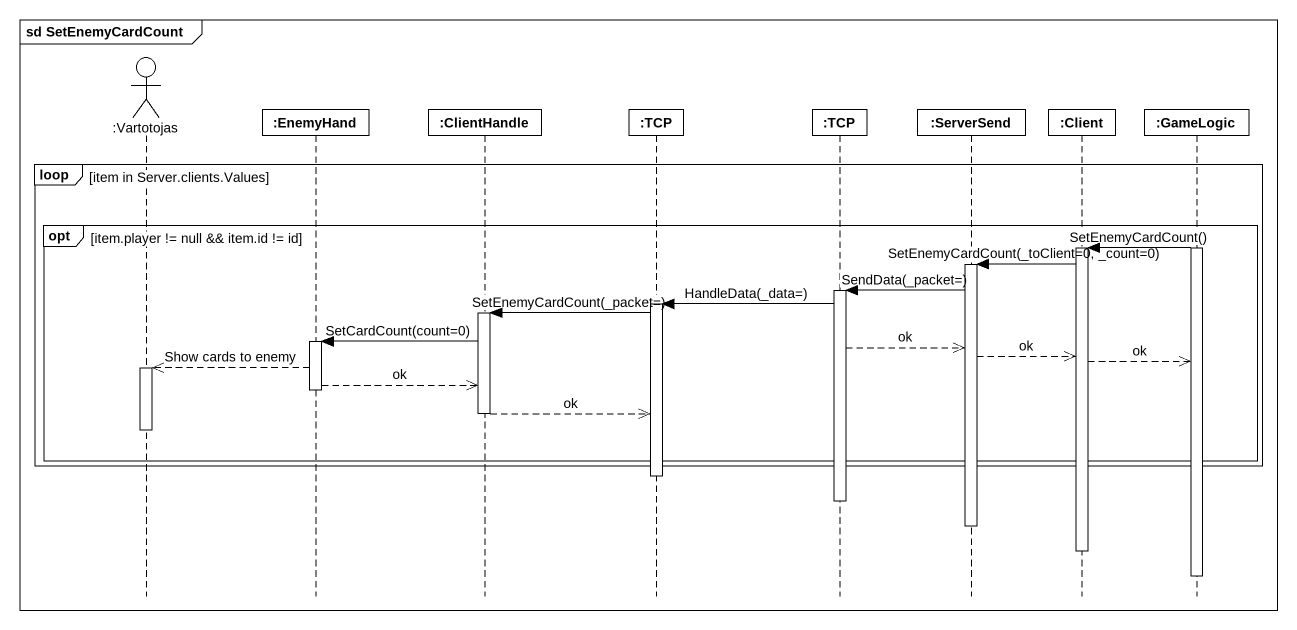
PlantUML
@startuml
mainframe sd SetEnemyCardCount
hide footbox
actor ":Vartotojas" as Vartotojas
participant ":EnemyHand" as EnemyHand
participant ":ClientHandle" as ClientHandle
participant ":TCP" as TCP
participant ":TCP" as TCP_2
participant ":ServerSend" as ServerSend
participant ":Client" as Client
participant ":GameLogic" as GameLogic

loop item in Server.clients.Values
  opt item.player != null && item.id != id
    activate GameLogic
    GameLogic -> Client : SetEnemyCardCount()
    activate Client
    Client -> ServerSend : SetEnemyCardCount(_toClient=0, _count=0)
    activate ServerSend
    ServerSend -> TCP_2 : SendData(_packet=)
    activate TCP_2
    TCP_2 -> TCP : HandleData(_data=)
    activate TCP
    TCP -> ClientHandle : SetEnemyCardCount(_packet=)
    activate ClientHandle
    ClientHandle -> EnemyHand : SetCardCount(count=0)
    activate EnemyHand
    TCP_2 -->> ServerSend : ok
    ServerSend -->> Client : ok
    Client -->> GameLogic : ok
    EnemyHand -->> Vartotojas : Show cards to enemy
    activate Vartotojas
    EnemyHand -->> ClientHandle : ok
    deactivate EnemyHand
    ClientHandle -->> TCP : ok
    deactivate ClientHandle
    deactivate Vartotojas
  end
end
deactivate TCP
deactivate TCP_2
deactivate ServerSend
deactivate Client
deactivate GameLogic
@enduml
